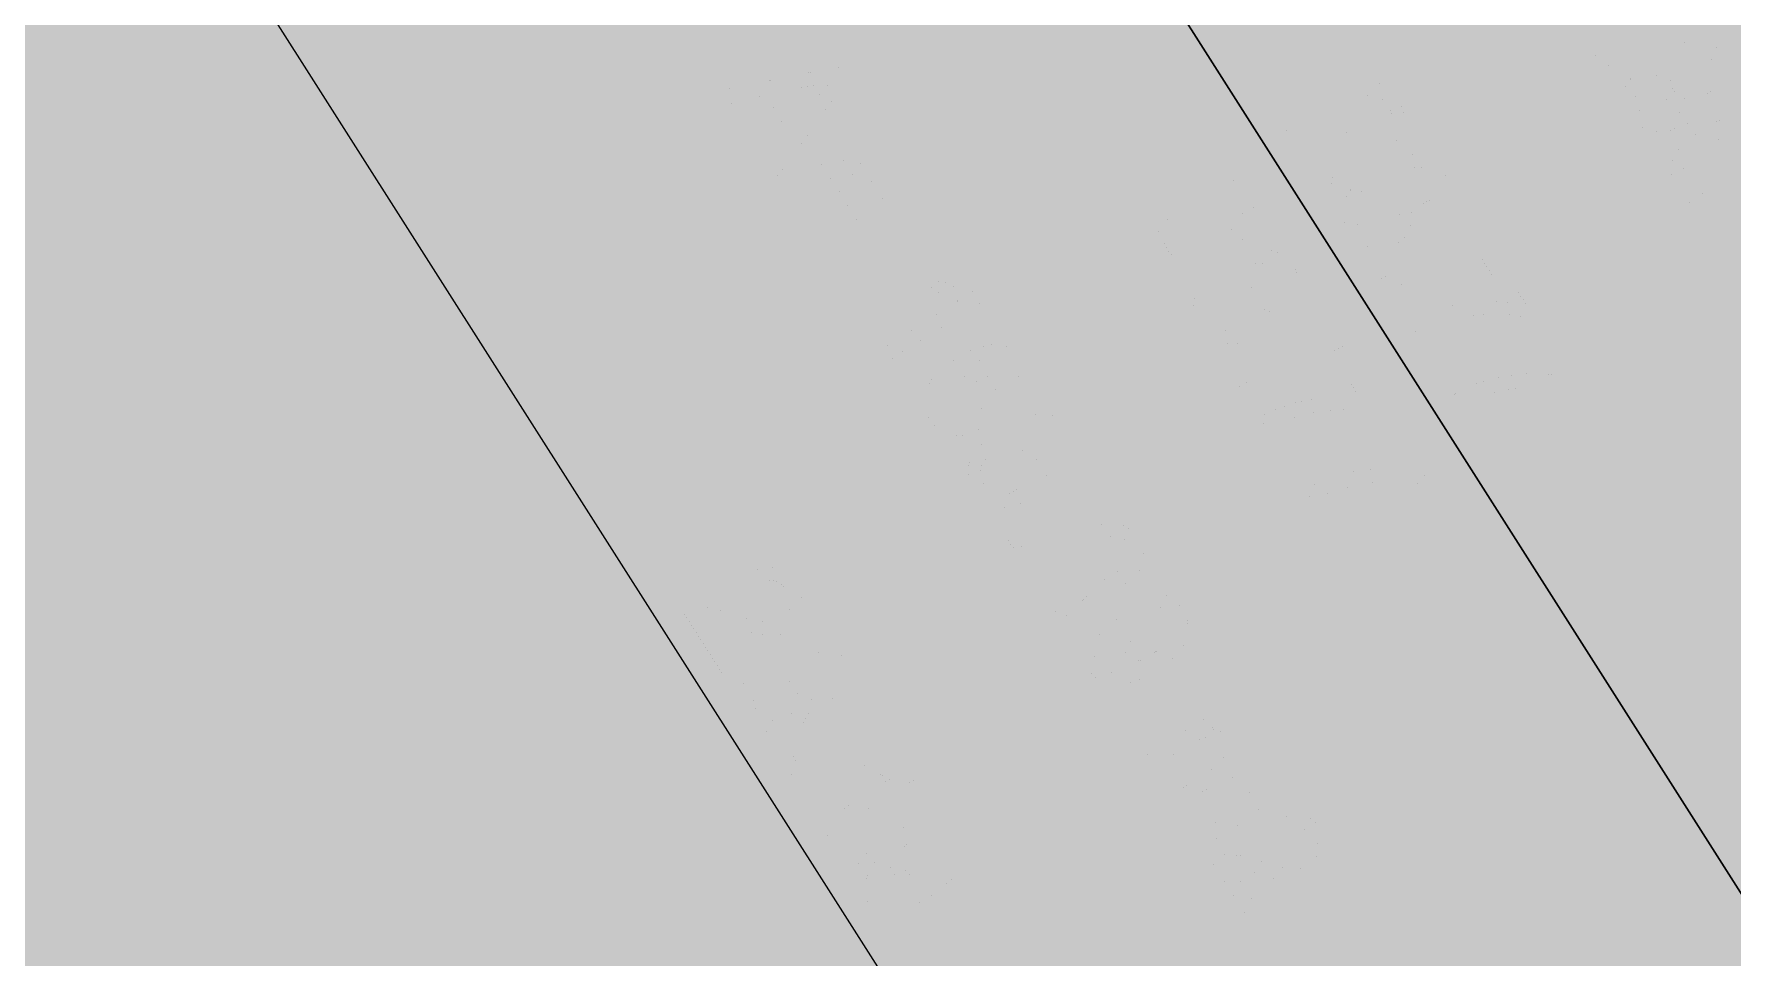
# Model space of a CAD drawing. Extents: x -5280327 to 29700, y -3925683 to 5564800.
# Drawn here: x 16920 to 17526, y 5149 to 5479 of the extents above; entities that cross this region are included whole.
import ezdxf

# ---------------------------------------------------------------- set-up
doc = ezdxf.new("R2010")
doc.units = 0
doc.linetypes.add('6', pattern=[2640.874023, 1320.437012, -1320.437012])
doc.layers.get('0').update_dxf_attribs({"linetype": 'CONTINUOUS'})
doc.layers.add('31_PREDIOS_TOTAL', color=7, linetype='CONTINUOUS')
doc.layers.add('LOTES', color=7, linetype='CONTINUOUS')

msp = doc.modelspace()

# ---------------------------------------------------------------- linework, layer by layer
at = {"color": 7, "linetype": '6', "const_width": 10343.08}
msp.add_lwpolyline([(0, 29405.62), (24528.32, 0)], dxfattribs=at)
msp.add_lwpolyline([(0, 29405.62), (24528.32, 0)], dxfattribs=at)
at = {"color": 7}
msp.add_polyline3d([(16936.71, 5592.63, 33030.86), (17424.44, 4826.66, 33030.86)], dxfattribs=at)
at = {"layer": '31_PREDIOS_TOTAL', "color": 7, "const_width": 0.00153}
for points in [[(17491.76, 5464.29), (17494.6, 5460.62), (17494.6, 5460.62), (17493.2, 5459.13), (17492.28, 5457.65), (17491.81, 5456.19), (17491.81, 5456.19), (17491.77, 5454.73), (17492.11, 5453.27), (17492.84, 5451.81), (17492.84, 5451.81), (17493.7, 5450.68), (17494.68, 5449.76), (17495.78, 5449.08), (17495.78, 5449.08), (17496.98, 5448.59), (17498.23, 5448.31), (17499.54, 5448.22), (17499.54, 5448.22), (17500.97, 5448.32), (17502.58, 5448.64), (17504.37, 5449.16), (17504.37, 5449.16), (17506.22, 5449.86), (17508, 5450.71), (17509.72, 5451.7), (17509.72, 5451.7), (17509.93, 5451.84), (17510.19, 5452.02), (17510.52, 5452.24), (17510.52, 5452.24), (17508.73, 5452.38), (17506.97, 5452.82), (17505.26, 5453.57), (17505.26, 5453.57), (17503.67, 5454.59), (17502.3, 5455.86), (17501.15, 5457.37), (17501.15, 5457.37), (17499.83, 5460.18), (17499.36, 5463.12), (17499.72, 5466.21), (17499.72, 5466.21), (17500.91, 5469.18), (17502.93, 5471.79), (17505.76, 5474.03), (17505.76, 5474.03), (17509.11, 5475.69), (17512.44, 5476.42), (17515.74, 5476.21), (17515.74, 5476.21), (17518.81, 5475.14), (17521.4, 5473.32), (17523.53, 5470.72), (17523.53, 5470.72), (17524.66, 5468.51), (17525.33, 5466.18), (17525.54, 5463.72), (17525.54, 5463.72), (17525.25, 5461.24), (17524.46, 5458.84), (17523.16, 5456.52), (17523.16, 5456.52), (17521.19, 5454.18), (17518.38, 5451.75), (17514.74, 5449.22), (17514.74, 5449.22), (17510.7, 5446.88), (17507.05, 5445.2), (17503.77, 5444.19), (17503.77, 5444.19), (17500.79, 5443.8), (17498.02, 5443.95), (17495.46, 5444.66), (17495.46, 5444.66), (17493.15, 5445.88), (17491.15, 5447.59), (17489.45, 5449.78), (17489.45, 5449.78), (17488.15, 5452.36), (17487.52, 5454.93), (17487.58, 5457.49), (17487.58, 5457.49), (17488.31, 5459.95), (17489.7, 5462.21), (17491.76, 5464.29)], [(17477.03, 5470.6), (17481.65, 5473.53), (17484.59, 5468.91), (17479.96, 5465.98), (17477.03, 5470.6)], [(17516.91, 5456.93), (17518.94, 5458.51), (17520.4, 5460.31), (17521.27, 5462.31), (17521.27, 5462.31), (17521.57, 5464.36), (17521.31, 5466.29), (17520.48, 5468.09), (17520.48, 5468.09), (17519.14, 5469.66), (17517.41, 5470.77), (17515.28, 5471.4), (17515.28, 5471.4), (17512.95, 5471.49), (17510.62, 5470.95), (17508.28, 5469.77), (17508.28, 5469.77), (17506.44, 5468.31), (17505.13, 5466.59), (17504.36, 5464.61), (17504.36, 5464.61), (17504.13, 5462.54), (17504.47, 5460.56), (17505.37, 5458.65), (17505.37, 5458.65), (17506.71, 5457.03), (17508.35, 5455.9), (17510.28, 5455.27), (17510.28, 5455.27), (17512.41, 5455.21), (17514.62, 5455.76), (17516.91, 5456.93)], [(17165.98, 5458.63), (17207.11, 5466.92), (17210.1, 5462.21), (17185.62, 5427.69), (17182.46, 5432.67), (17190.02, 5442.89), (17181.25, 5456.71), (17168.93, 5453.99), (17165.98, 5458.63)], [(17192.73, 5446.5), (17199.7, 5455.77), (17199.7, 5455.77), (17201.7, 5458.39), (17203.49, 5460.62), (17205.06, 5462.46), (17205.06, 5462.46), (17202.64, 5461.6), (17200.16, 5460.86), (17197.62, 5460.24), (17185.61, 5457.71)], [(17384.41, 5426.16), (17380.52, 5423.68), (17366.61, 5445.52), (17366.61, 5445.52), (17367.6, 5446.1), (17368.63, 5446.54), (17369.73, 5446.84), (17369.73, 5446.84), (17371.63, 5447.11), (17373.67, 5447.15), (17375.82, 5446.97), (17375.82, 5446.97), (17378.24, 5446.53), (17381.03, 5445.82), (17384.21, 5444.84), (17384.21, 5444.84), (17388.99, 5443.39), (17392.86, 5442.44), (17395.84, 5442.02), (17395.84, 5442.02), (17398.2, 5442.04), (17400.22, 5442.45), (17401.92, 5443.23), (17401.92, 5443.23), (17403.32, 5444.4), (17404.31, 5445.83), (17404.89, 5447.55), (17404.89, 5447.55), (17405.01, 5449.4), (17404.6, 5451.25), (17403.69, 5453.1), (17403.69, 5453.1), (17402.33, 5454.8), (17400.75, 5455.99), (17398.94, 5456.67), (17398.94, 5456.67), (17397, 5456.8), (17395, 5456.36), (17392.94, 5455.35), (17390.72, 5459.79), (17390.72, 5459.79), (17393.93, 5461.06), (17396.98, 5461.5), (17399.88, 5461.09), (17399.88, 5461.09), (17402.56, 5459.88), (17404.96, 5457.9), (17407.1, 5455.15), (17407.1, 5455.15), (17408.69, 5452.01), (17409.4, 5448.94), (17409.26, 5445.94), (17409.26, 5445.94), (17408.34, 5443.19), (17406.75, 5440.88), (17404.49, 5439.01), (17404.49, 5439.01), (17403.11, 5438.26), (17401.64, 5437.7), (17400.07, 5437.34), (17400.07, 5437.34), (17398.35, 5437.17), (17396.44, 5437.21), (17394.32, 5437.46), (17394.32, 5437.46), (17391.76, 5437.98), (17388.49, 5438.83), (17384.53, 5440.01), (17384.53, 5440.01), (17381.34, 5440.99), (17378.96, 5441.67), (17377.38, 5442.05), (17377.38, 5442.05), (17376.24, 5442.24), (17375.14, 5442.34), (17374.1, 5442.37), (17384.41, 5426.16)], [(17527.28, 5421.71), (17524.52, 5419.51), (17524.52, 5419.51), (17522.39, 5418.38), (17520.18, 5417.6), (17517.88, 5417.18), (17517.88, 5417.18), (17515.6, 5417.15), (17513.45, 5417.51), (17511.44, 5418.27), (17511.44, 5418.27), (17509.62, 5419.41), (17508.02, 5420.88), (17506.64, 5422.69), (17506.64, 5422.69), (17505.04, 5426.13), (17504.54, 5429.68), (17505.12, 5433.34), (17505.12, 5433.34), (17507.02, 5437.04), (17510.44, 5440.71), (17515.39, 5444.36), (17515.39, 5444.36), (17521.45, 5447.65), (17526.85, 5449.42)], [(17527.91, 5445.02), (17525.48, 5444.35), (17522.68, 5443.11), (17519.53, 5441.32), (17519.53, 5441.32), (17521.56, 5441.13), (17523.43, 5440.64), (17525.13, 5439.84), (17525.13, 5439.84), (17526.64, 5438.78)], [(17220.51, 5415.69), (17206.65, 5437.53), (17210.44, 5439.93), (17224.3, 5418.1), (17220.51, 5415.69)], [(17513.6, 5436.67), (17512.28, 5435.69), (17511.13, 5434.54), (17510.15, 5433.23), (17510.15, 5433.23), (17509.4, 5431.81), (17508.95, 5430.36), (17508.81, 5428.88), (17508.81, 5428.88), (17508.94, 5427.44), (17509.32, 5426.11), (17509.94, 5424.88), (17509.94, 5424.88), (17511.21, 5423.39), (17512.83, 5422.36), (17514.82, 5421.78), (17514.82, 5421.78), (17517.02, 5421.73), (17519.29, 5422.31), (17521.63, 5423.51), (17521.63, 5423.51), (17523.63, 5425.06), (17525.04, 5426.81), (17525.88, 5428.76), (17525.88, 5428.76), (17526.13, 5430.78), (17525.82, 5432.73), (17524.93, 5434.62), (17524.93, 5434.62), (17523.6, 5436.22), (17521.96, 5437.36), (17519.99, 5438.03), (17519.99, 5438.03), (17517.86, 5438.18), (17515.73, 5437.72), (17513.6, 5436.67)], [(17196.62, 5431.15), (17200.41, 5433.56), (17214.26, 5411.73), (17210.48, 5409.32)], [(17392.02, 5424.86), (17395.14, 5421.15), (17395.14, 5421.15), (17393.43, 5419.25), (17392.27, 5417.4), (17391.69, 5415.61), (17391.69, 5415.61), (17391.61, 5413.87), (17391.97, 5412.18), (17392.77, 5410.55), (17392.77, 5410.55), (17394.14, 5408.88), (17395.83, 5407.69), (17397.83, 5406.98), (17397.83, 5406.98), (17399.96, 5406.79), (17402.01, 5407.18), (17404, 5408.13), (17404, 5408.13), (17405.63, 5409.45), (17406.77, 5411.04), (17407.45, 5412.89), (17407.45, 5412.89), (17407.61, 5414.86), (17407.23, 5416.8), (17406.31, 5418.69), (17406.31, 5418.69), (17405.73, 5419.49), (17404.97, 5420.35), (17404.03, 5421.27), (17407.88, 5423.08), (17407.88, 5423.08), (17408.02, 5422.81), (17408.14, 5422.59), (17408.25, 5422.4), (17408.25, 5422.4), (17409.46, 5420.83), (17410.91, 5419.56), (17412.57, 5418.6), (17412.57, 5418.6), (17414.37, 5418.12), (17416.2, 5418.32), (17418.06, 5419.18), (17418.06, 5419.18), (17419.36, 5420.24), (17420.27, 5421.53), (17420.8, 5423.04), (17420.8, 5423.04), (17420.91, 5424.66), (17420.57, 5426.27), (17419.78, 5427.87), (17419.78, 5427.87), (17418.67, 5429.26), (17417.33, 5430.26), (17415.78, 5430.87), (17415.78, 5430.87), (17414.03, 5431.06), (17412.12, 5430.79), (17410.03, 5430.06), (17408.17, 5434.57), (17408.17, 5434.57), (17411.13, 5435.47), (17413.95, 5435.68), (17416.64, 5435.22), (17416.64, 5435.22), (17419.09, 5434.11), (17421.23, 5432.4), (17423.06, 5430.09), (17423.06, 5430.09), (17424.05, 5428.25), (17424.72, 5426.34), (17425.07, 5424.37), (17425.07, 5424.37), (17425.09, 5422.42), (17424.77, 5420.58), (17424.12, 5418.87), (17424.12, 5418.87), (17423.18, 5417.33), (17422.02, 5416.03), (17420.63, 5414.95), (17420.63, 5414.95), (17419.16, 5414.2), (17417.62, 5413.75), (17416, 5413.62), (17416, 5413.62), (17414.34, 5413.81), (17412.69, 5414.35), (17411.04, 5415.24), (17411.04, 5415.24), (17411.57, 5413.05), (17411.61, 5410.93), (17411.13, 5408.9), (17411.13, 5408.9), (17410.16, 5407.02), (17408.73, 5405.35), (17406.83, 5403.89), (17406.83, 5403.89), (17403.87, 5402.5), (17400.76, 5401.99), (17397.49, 5402.37), (17397.49, 5402.37), (17394.36, 5403.6), (17391.66, 5405.62), (17389.4, 5408.43), (17389.4, 5408.43), (17387.95, 5411.35), (17387.28, 5414.31), (17387.39, 5417.31), (17387.39, 5417.31), (17388.25, 5420.16), (17389.79, 5422.67), (17392.02, 5424.86)], [(17330.98, 5392.14), (17327.08, 5389.66), (17313.18, 5411.49), (17313.18, 5411.49), (17314.16, 5412.07), (17315.2, 5412.51), (17316.3, 5412.81), (17316.3, 5412.81), (17318.2, 5413.09), (17320.23, 5413.13), (17322.39, 5412.94), (17322.39, 5412.94), (17324.8, 5412.5), (17327.6, 5411.79), (17330.77, 5410.82), (17330.77, 5410.82), (17335.55, 5409.36), (17339.43, 5408.42), (17342.41, 5408), (17342.41, 5408), (17344.76, 5408.02), (17346.79, 5408.43), (17348.49, 5409.21), (17348.49, 5409.21), (17349.89, 5410.37), (17350.88, 5411.81), (17351.46, 5413.52), (17351.46, 5413.52), (17351.57, 5415.38), (17351.17, 5417.23), (17350.25, 5419.07), (17350.25, 5419.07), (17348.9, 5420.77), (17347.32, 5421.96), (17345.51, 5422.64), (17345.51, 5422.64), (17343.56, 5422.78), (17341.56, 5422.34), (17339.51, 5421.32), (17337.28, 5425.77), (17337.28, 5425.77), (17340.5, 5427.04), (17343.55, 5427.48), (17346.44, 5427.07), (17346.44, 5427.07), (17349.12, 5425.86), (17351.53, 5423.88), (17353.67, 5421.12), (17353.67, 5421.12), (17355.25, 5417.99), (17355.97, 5414.92), (17355.82, 5411.92), (17355.82, 5411.92), (17354.91, 5409.17), (17353.32, 5406.86), (17351.05, 5404.98), (17351.05, 5404.98), (17349.68, 5404.24), (17348.21, 5403.68), (17346.64, 5403.31), (17346.64, 5403.31), (17344.92, 5403.15), (17343, 5403.19), (17340.89, 5403.44), (17340.89, 5403.44), (17338.33, 5403.96), (17335.06, 5404.81), (17331.09, 5405.99), (17331.09, 5405.99), (17327.91, 5406.97), (17325.52, 5407.65), (17323.95, 5408.03), (17323.95, 5408.03), (17322.81, 5408.21), (17321.71, 5408.32), (17320.66, 5408.34), (17330.98, 5392.14)], [(17338.59, 5390.84), (17341.71, 5387.13), (17341.71, 5387.13), (17339.99, 5385.22), (17338.84, 5383.38), (17338.26, 5381.58), (17338.26, 5381.58), (17338.18, 5379.85), (17338.54, 5378.16), (17339.34, 5376.53), (17339.34, 5376.53), (17340.71, 5374.86), (17342.4, 5373.67), (17344.4, 5372.96), (17344.4, 5372.96), (17346.53, 5372.77), (17348.58, 5373.15), (17350.57, 5374.11), (17350.57, 5374.11), (17352.19, 5375.43), (17353.34, 5377.02), (17354.01, 5378.87), (17354.01, 5378.87), (17354.18, 5380.84), (17353.8, 5382.77), (17352.87, 5384.67), (17352.87, 5384.67), (17352.3, 5385.47), (17351.54, 5386.32), (17350.6, 5387.24), (17354.45, 5389.06), (17354.45, 5389.06), (17354.58, 5388.79), (17354.71, 5388.56), (17354.82, 5388.38), (17354.82, 5388.38), (17356.03, 5386.8), (17357.47, 5385.54), (17359.14, 5384.57), (17359.14, 5384.57), (17360.94, 5384.1), (17362.77, 5384.29), (17364.63, 5385.16), (17364.63, 5385.16), (17365.93, 5386.22), (17366.84, 5387.5), (17367.36, 5389.02), (17367.36, 5389.02), (17367.47, 5390.64), (17367.14, 5392.25), (17366.35, 5393.85), (17366.35, 5393.85), (17365.23, 5395.23), (17363.9, 5396.23), (17362.35, 5396.85), (17362.35, 5396.85), (17360.6, 5397.04), (17358.68, 5396.77), (17356.59, 5396.03), (17354.73, 5400.55), (17354.73, 5400.55), (17357.7, 5401.44), (17360.52, 5401.66), (17363.21, 5401.19), (17363.21, 5401.19), (17365.66, 5400.09), (17367.8, 5398.38), (17369.62, 5396.06), (17369.62, 5396.06), (17370.61, 5394.23), (17371.28, 5392.32), (17371.64, 5390.34), (17371.64, 5390.34), (17371.66, 5388.39), (17371.34, 5386.56), (17370.69, 5384.85), (17370.69, 5384.85), (17369.75, 5383.31), (17368.58, 5382), (17367.19, 5380.93), (17367.19, 5380.93), (17365.73, 5380.18), (17364.19, 5379.73), (17362.56, 5379.6), (17362.56, 5379.6), (17360.91, 5379.79), (17359.25, 5380.33), (17357.6, 5381.22), (17357.6, 5381.22), (17358.14, 5379.02), (17358.17, 5376.91), (17357.7, 5374.88), (17357.7, 5374.88), (17356.73, 5373), (17355.3, 5371.33), (17353.4, 5369.86), (17353.4, 5369.86), (17350.44, 5368.47), (17347.32, 5367.97), (17344.06, 5368.35), (17344.06, 5368.35), (17340.93, 5369.57), (17338.23, 5371.59), (17335.97, 5374.41), (17335.97, 5374.41), (17334.51, 5377.33), (17333.84, 5380.29), (17333.96, 5383.28), (17333.96, 5383.28), (17334.81, 5386.13), (17336.36, 5388.65), (17338.59, 5390.84)], [(17436.68, 5398.85), (17440.57, 5401.33), (17454.19, 5379.95), (17451.04, 5377.94), (17451.04, 5377.94), (17447.22, 5378.45), (17442.92, 5378.65), (17438.13, 5378.51), (17438.13, 5378.51), (17433.17, 5378.03), (17428.34, 5377.2), (17423.63, 5376.01), (17423.63, 5376.01), (17420.33, 5374.91), (17416.97, 5373.5), (17413.56, 5371.78), (17410.91, 5375.95), (17410.91, 5375.95), (17413.81, 5377.52), (17417.28, 5379.01), (17421.3, 5380.42), (17421.3, 5380.42), (17425.65, 5381.61), (17430.09, 5382.47), (17434.63, 5382.99), (17434.63, 5382.99), (17439.05, 5383.19), (17443.17, 5383.08), (17446.98, 5382.67), (17436.68, 5398.85)], [(17226.68, 5363), (17224.11, 5367.06), (17249.98, 5383.48), (17249.98, 5383.48), (17248.36, 5383.97), (17246.61, 5384.66), (17244.74, 5385.55), (17244.74, 5385.55), (17242.91, 5386.54), (17241.31, 5387.52), (17239.93, 5388.49), (17243.85, 5390.99), (17243.85, 5390.99), (17246.38, 5389.54), (17248.93, 5388.37), (17251.51, 5387.49), (17251.51, 5387.49), (17253.99, 5386.91), (17256.23, 5386.65), (17258.22, 5386.69), (17259.89, 5384.07), (17226.68, 5363)], [(17401.08, 5391.39), (17405.7, 5394.33), (17408.64, 5389.71), (17404.02, 5386.77), (17401.08, 5391.39)], [(17453.02, 5373.18), (17456.92, 5375.67), (17470.54, 5354.28), (17467.38, 5352.27), (17467.38, 5352.27), (17463.56, 5352.79), (17459.26, 5352.98), (17454.47, 5352.84), (17454.47, 5352.84), (17449.51, 5352.37), (17444.68, 5351.53), (17439.98, 5350.34), (17439.98, 5350.34), (17436.67, 5349.24), (17433.31, 5347.83), (17429.91, 5346.11), (17427.25, 5350.28), (17427.25, 5350.28), (17430.16, 5351.85), (17433.62, 5353.34), (17437.65, 5354.75), (17437.65, 5354.75), (17442, 5355.95), (17446.44, 5356.81), (17450.97, 5357.33), (17450.97, 5357.33), (17455.4, 5357.52), (17459.51, 5357.42), (17463.32, 5357), (17453.02, 5373.18)], [(17271.62, 5347.38), (17268.75, 5351.22), (17268.75, 5351.22), (17269.93, 5352.55), (17270.77, 5353.8), (17271.25, 5354.96), (17271.25, 5354.96), (17271.46, 5356.75), (17271.18, 5358.47), (17270.41, 5360.12), (17270.41, 5360.12), (17269.5, 5361.29), (17268.42, 5362.19), (17267.16, 5362.84), (17267.16, 5362.84), (17265.33, 5363.35), (17263.33, 5363.49), (17261.16, 5363.27), (17261.16, 5363.27), (17258.72, 5362.59), (17255.93, 5361.36), (17252.78, 5359.57), (17252.78, 5359.57), (17254.81, 5359.38), (17256.68, 5358.89), (17258.38, 5358.09), (17258.38, 5358.09), (17259.89, 5357.03), (17261.19, 5355.78), (17262.28, 5354.33), (17262.28, 5354.33), (17263.58, 5351.55), (17264.05, 5348.61), (17263.68, 5345.52), (17263.68, 5345.52), (17262.5, 5342.55), (17260.53, 5339.96), (17257.76, 5337.76), (17257.76, 5337.76), (17255.64, 5336.63), (17253.43, 5335.85), (17251.13, 5335.43), (17251.13, 5335.43), (17248.85, 5335.4), (17246.7, 5335.76), (17244.69, 5336.52), (17244.69, 5336.52), (17242.87, 5337.65), (17241.27, 5339.13), (17239.89, 5340.94), (17239.89, 5340.94), (17238.29, 5344.38), (17237.78, 5347.93), (17238.37, 5351.59), (17238.37, 5351.59), (17240.27, 5355.29), (17243.69, 5358.96), (17248.64, 5362.6), (17248.64, 5362.6), (17254.7, 5365.9), (17260.1, 5367.67), (17264.83, 5367.91), (17264.83, 5367.91), (17268.39, 5366.95), (17271.42, 5364.98), (17273.9, 5361.99), (17273.9, 5361.99), (17275.21, 5359.39), (17275.83, 5356.8), (17275.77, 5354.21), (17275.77, 5354.21), (17275.04, 5351.73), (17273.66, 5349.45), (17271.62, 5347.38)], [(17383.24, 5364.83), (17387.14, 5367.31), (17400.76, 5345.92), (17397.6, 5343.92), (17397.6, 5343.92), (17393.78, 5344.43), (17389.48, 5344.62), (17384.7, 5344.49), (17384.7, 5344.49), (17379.74, 5344.01), (17374.9, 5343.18), (17370.2, 5341.99), (17370.2, 5341.99), (17366.89, 5340.88), (17363.54, 5339.47), (17360.13, 5337.76), (17357.47, 5341.93), (17357.47, 5341.93), (17360.38, 5343.5), (17363.85, 5344.99), (17367.87, 5346.39), (17367.87, 5346.39), (17372.22, 5347.59), (17376.66, 5348.45), (17381.19, 5348.97), (17381.19, 5348.97), (17385.62, 5349.17), (17389.74, 5349.06), (17393.55, 5348.65), (17383.24, 5364.83)], [(17347.65, 5357.36), (17352.27, 5360.31), (17355.21, 5355.69), (17350.59, 5352.74), (17347.65, 5357.36)], [(17246.85, 5354.91), (17245.53, 5353.94), (17244.38, 5352.79), (17243.4, 5351.47), (17243.4, 5351.47), (17242.65, 5350.05), (17242.2, 5348.6), (17242.06, 5347.13), (17242.06, 5347.13), (17242.19, 5345.69), (17242.57, 5344.36), (17243.19, 5343.13), (17243.19, 5343.13), (17244.46, 5341.64), (17246.08, 5340.61), (17248.07, 5340.03), (17248.07, 5340.03), (17250.27, 5339.98), (17252.54, 5340.56), (17254.88, 5341.76), (17254.88, 5341.76), (17256.88, 5343.31), (17258.29, 5345.06), (17259.12, 5347.01), (17259.12, 5347.01), (17259.38, 5349.03), (17259.07, 5350.98), (17258.18, 5352.87), (17258.18, 5352.87), (17256.85, 5354.47), (17255.21, 5355.61), (17253.24, 5356.28), (17253.24, 5356.28), (17251.11, 5356.42), (17248.98, 5355.97), (17246.85, 5354.91)], [(17258.33, 5332.43), (17261.45, 5328.71), (17261.45, 5328.71), (17259.73, 5326.81), (17258.58, 5324.97), (17257.99, 5323.18), (17257.99, 5323.18), (17257.91, 5321.44), (17258.27, 5319.75), (17259.07, 5318.12), (17259.07, 5318.12), (17260.44, 5316.44), (17262.12, 5315.25), (17264.12, 5314.54), (17264.12, 5314.54), (17266.25, 5314.35), (17268.3, 5314.73), (17270.29, 5315.68), (17270.29, 5315.68), (17271.92, 5317), (17273.07, 5318.59), (17273.74, 5320.44), (17273.74, 5320.44), (17273.91, 5322.41), (17273.53, 5324.34), (17272.61, 5326.24), (17272.61, 5326.24), (17272.03, 5327.04), (17271.28, 5327.9), (17270.34, 5328.82), (17274.19, 5330.63), (17274.19, 5330.63), (17274.33, 5330.36), (17274.45, 5330.13), (17274.56, 5329.94), (17274.56, 5329.94), (17275.77, 5328.37), (17277.21, 5327.1), (17278.88, 5326.13), (17278.88, 5326.13), (17280.68, 5325.66), (17282.51, 5325.85), (17284.37, 5326.71), (17284.37, 5326.71), (17285.67, 5327.77), (17286.58, 5329.05), (17287.11, 5330.57), (17287.11, 5330.57), (17287.22, 5332.19), (17286.88, 5333.8), (17286.1, 5335.4), (17286.1, 5335.4), (17284.99, 5336.79), (17283.65, 5337.79), (17282.1, 5338.4), (17282.1, 5338.4), (17280.36, 5338.59), (17278.44, 5338.33), (17276.35, 5337.6), (17274.49, 5342.12), (17274.49, 5342.12), (17277.46, 5343.01), (17280.28, 5343.22), (17282.97, 5342.75), (17282.97, 5342.75), (17285.42, 5341.64), (17287.56, 5339.92), (17289.38, 5337.61), (17289.38, 5337.61), (17290.36, 5335.77), (17291.03, 5333.86), (17291.38, 5331.89), (17291.38, 5331.89), (17291.4, 5329.94), (17291.08, 5328.1), (17290.42, 5326.39), (17290.42, 5326.39), (17289.48, 5324.85), (17288.32, 5323.55), (17286.93, 5322.48), (17286.93, 5322.48), (17285.46, 5321.73), (17283.92, 5321.28), (17282.29, 5321.15), (17282.29, 5321.15), (17280.64, 5321.35), (17278.98, 5321.89), (17277.34, 5322.78), (17277.34, 5322.78), (17277.87, 5320.58), (17277.9, 5318.47), (17277.42, 5316.44), (17277.42, 5316.44), (17276.45, 5314.56), (17275.02, 5312.89), (17273.12, 5311.43), (17273.12, 5311.43), (17270.15, 5310.04), (17267.04, 5309.54), (17263.77, 5309.93), (17263.77, 5309.93), (17260.64, 5311.16), (17257.95, 5313.18), (17255.69, 5316), (17255.69, 5316), (17254.24, 5318.93), (17253.58, 5321.88), (17253.7, 5324.88), (17253.7, 5324.88), (17254.55, 5327.73), (17256.1, 5330.24), (17258.33, 5332.43)], [(17399.59, 5339.16), (17403.49, 5341.64), (17417.1, 5320.26), (17413.95, 5318.25), (17413.95, 5318.25), (17410.13, 5318.76), (17405.83, 5318.95), (17401.04, 5318.82), (17401.04, 5318.82), (17396.08, 5318.34), (17391.25, 5317.51), (17386.54, 5316.32), (17386.54, 5316.32), (17383.24, 5315.22), (17379.88, 5313.81), (17376.47, 5312.09), (17373.82, 5316.26), (17373.82, 5316.26), (17376.73, 5317.83), (17380.19, 5319.32), (17384.21, 5320.73), (17384.21, 5320.73), (17388.56, 5321.92), (17393, 5322.78), (17397.54, 5323.3), (17397.54, 5323.3), (17401.96, 5323.5), (17406.08, 5323.39), (17409.89, 5322.98), (17399.59, 5339.16)], [(17267.34, 5298.94), (17271.97, 5301.88), (17274.9, 5297.25), (17270.28, 5294.32), (17267.34, 5298.94)], [(17295.94, 5293.52), (17295.94, 5293.52), (17295.67, 5295.51), (17295.76, 5297.31), (17296.2, 5298.94), (17296.2, 5298.94), (17296.99, 5300.39), (17298.1, 5301.66), (17299.54, 5302.76), (17299.54, 5302.76), (17302, 5303.92), (17304.57, 5304.34), (17307.25, 5304.02), (17307.25, 5304.02), (17309.83, 5302.97), (17312.11, 5301.19), (17314.09, 5298.68), (17314.09, 5298.68), (17315.52, 5295.8), (17316.16, 5292.95), (17316, 5290.11), (17316, 5290.11), (17315.13, 5287.51), (17313.65, 5285.33), (17311.55, 5283.59), (17311.55, 5283.59), (17310, 5282.79), (17308.41, 5282.34), (17306.78, 5282.25), (17306.78, 5282.25), (17305.13, 5282.53), (17303.48, 5283.2), (17301.83, 5284.25), (17301.83, 5284.25), (17302.22, 5281.87), (17302.13, 5279.65), (17301.57, 5277.58), (17301.57, 5277.58), (17300.56, 5275.7), (17299.13, 5274.05), (17297.3, 5272.64), (17297.3, 5272.64), (17294.41, 5271.27), (17291.4, 5270.77), (17288.27, 5271.12), (17288.27, 5271.12), (17285.26, 5272.31), (17282.63, 5274.33), (17280.37, 5277.18), (17280.37, 5277.18), (17278.75, 5280.43), (17278.05, 5283.68), (17278.25, 5286.91), (17278.25, 5286.91), (17279.29, 5289.91), (17281.06, 5292.44), (17283.58, 5294.5), (17283.58, 5294.5), (17285.73, 5295.61), (17287.88, 5296.21), (17290.02, 5296.29), (17290.02, 5296.29), (17292.11, 5295.87), (17294.08, 5294.95), (17295.94, 5293.52)], [(17302.31, 5298.7), (17300.94, 5297.6), (17299.99, 5296.28), (17299.43, 5294.75), (17299.43, 5294.75), (17299.31, 5293.12), (17299.64, 5291.5), (17300.43, 5289.88), (17300.43, 5289.88), (17301.53, 5288.52), (17302.84, 5287.55), (17304.35, 5286.98), (17304.35, 5286.98), (17305.94, 5286.81), (17307.46, 5287.08), (17308.92, 5287.77), (17308.92, 5287.77), (17310.23, 5288.84), (17311.15, 5290.15), (17311.7, 5291.7), (17311.7, 5291.7), (17311.84, 5293.35), (17311.53, 5294.96), (17310.78, 5296.51), (17310.78, 5296.51), (17309.69, 5297.87), (17308.38, 5298.84), (17306.84, 5299.43), (17306.84, 5299.43), (17305.25, 5299.61), (17303.73, 5299.36), (17302.31, 5298.7)], [(17169.61, 5253.07), (17165.71, 5250.59), (17151.81, 5272.42), (17151.81, 5272.42), (17152.79, 5273), (17153.83, 5273.44), (17154.93, 5273.74), (17154.93, 5273.74), (17156.83, 5274.02), (17158.86, 5274.06), (17161.02, 5273.87), (17161.02, 5273.87), (17163.44, 5273.43), (17166.23, 5272.72), (17169.4, 5271.75), (17169.4, 5271.75), (17174.18, 5270.29), (17178.06, 5269.35), (17181.04, 5268.93), (17181.04, 5268.93), (17183.4, 5268.95), (17185.42, 5269.35), (17187.12, 5270.14), (17187.12, 5270.14), (17188.52, 5271.3), (17189.51, 5272.74), (17190.09, 5274.45), (17190.09, 5274.45), (17190.21, 5276.31), (17189.8, 5278.16), (17188.88, 5280), (17188.88, 5280), (17187.53, 5281.7), (17185.95, 5282.89), (17184.14, 5283.57), (17184.14, 5283.57), (17182.2, 5283.71), (17180.2, 5283.27), (17178.14, 5282.25), (17175.91, 5286.7), (17175.91, 5286.7), (17179.13, 5287.97), (17182.18, 5288.4), (17185.08, 5288), (17185.08, 5288), (17187.76, 5286.79), (17190.16, 5284.81), (17192.3, 5282.05), (17192.3, 5282.05), (17193.88, 5278.92), (17194.6, 5275.85), (17194.46, 5272.85), (17194.46, 5272.85), (17193.54, 5270.1), (17191.95, 5267.79), (17189.69, 5265.91), (17189.69, 5265.91), (17188.31, 5265.17), (17186.84, 5264.61), (17185.27, 5264.24), (17185.27, 5264.24), (17183.55, 5264.07), (17181.63, 5264.12), (17179.52, 5264.37), (17179.52, 5264.37), (17176.96, 5264.89), (17173.69, 5265.74), (17169.73, 5266.92), (17169.73, 5266.92), (17166.54, 5267.9), (17164.16, 5268.58), (17162.58, 5268.96), (17162.58, 5268.96), (17161.44, 5269.14), (17160.34, 5269.25), (17159.3, 5269.27), (17169.61, 5253.07)], [(17286.21, 5290.31), (17285.12, 5289.5), (17284.17, 5288.51), (17283.37, 5287.36), (17283.37, 5287.36), (17282.77, 5286.08), (17282.45, 5284.74), (17282.41, 5283.31), (17282.41, 5283.31), (17282.62, 5281.89), (17283.06, 5280.54), (17283.73, 5279.25), (17283.73, 5279.25), (17285.1, 5277.56), (17286.74, 5276.35), (17288.66, 5275.64), (17288.66, 5275.64), (17290.68, 5275.45), (17292.67, 5275.82), (17294.62, 5276.76), (17294.62, 5276.76), (17296.32, 5278.15), (17297.53, 5279.82), (17298.23, 5281.79), (17298.23, 5281.79), (17298.4, 5283.88), (17298, 5285.91), (17297.05, 5287.89), (17297.05, 5287.89), (17295.69, 5289.56), (17294.06, 5290.74), (17292.14, 5291.44), (17292.14, 5291.44), (17290.11, 5291.61), (17288.13, 5291.24), (17286.21, 5290.31)], [(17298.38, 5266.94), (17301.22, 5263.27), (17301.22, 5263.27), (17299.83, 5261.78), (17298.9, 5260.3), (17298.43, 5258.84), (17298.43, 5258.84), (17298.39, 5257.38), (17298.74, 5255.92), (17299.47, 5254.46), (17299.47, 5254.46), (17300.32, 5253.33), (17301.3, 5252.41), (17302.41, 5251.73), (17302.41, 5251.73), (17303.61, 5251.25), (17304.86, 5250.96), (17306.17, 5250.87), (17306.17, 5250.87), (17307.59, 5250.97), (17309.2, 5251.29), (17310.99, 5251.81), (17310.99, 5251.81), (17312.84, 5252.51), (17314.63, 5253.36), (17316.34, 5254.35), (17316.34, 5254.35), (17316.55, 5254.49), (17316.82, 5254.67), (17317.14, 5254.89), (17317.14, 5254.89), (17315.35, 5255.03), (17313.6, 5255.47), (17311.88, 5256.22), (17311.88, 5256.22), (17310.29, 5257.24), (17308.93, 5258.51), (17307.78, 5260.02), (17307.78, 5260.02), (17306.46, 5262.83), (17305.98, 5265.77), (17306.34, 5268.86), (17306.34, 5268.86), (17307.54, 5271.83), (17309.55, 5274.44), (17312.39, 5276.68), (17312.39, 5276.68), (17315.73, 5278.34), (17319.06, 5279.07), (17322.37, 5278.86), (17322.37, 5278.86), (17325.43, 5277.79), (17328.03, 5275.97), (17330.15, 5273.37), (17330.15, 5273.37), (17331.29, 5271.16), (17331.96, 5268.83), (17332.16, 5266.37), (17332.16, 5266.37), (17331.88, 5263.89), (17331.09, 5261.49), (17329.79, 5259.17), (17329.79, 5259.17), (17327.81, 5256.83), (17325.01, 5254.4), (17321.36, 5251.87), (17321.36, 5251.87), (17317.33, 5249.53), (17313.67, 5247.85), (17310.4, 5246.84), (17310.4, 5246.84), (17307.42, 5246.45), (17304.64, 5246.6), (17302.08, 5247.31), (17302.08, 5247.31), (17299.77, 5248.53), (17297.77, 5250.24), (17296.07, 5252.43), (17296.07, 5252.43), (17294.77, 5255.02), (17294.15, 5257.58), (17294.2, 5260.14), (17294.2, 5260.14), (17294.93, 5262.6), (17296.33, 5264.86), (17298.38, 5266.94)], [(17323.53, 5259.58), (17325.57, 5261.16), (17327.03, 5262.96), (17327.9, 5264.96), (17327.9, 5264.96), (17328.2, 5267.01), (17327.93, 5268.94), (17327.11, 5270.74), (17327.11, 5270.74), (17325.77, 5272.31), (17324.03, 5273.42), (17321.91, 5274.05), (17321.91, 5274.05), (17319.58, 5274.14), (17317.24, 5273.6), (17314.9, 5272.42), (17314.9, 5272.42), (17313.06, 5270.96), (17311.76, 5269.24), (17310.98, 5267.26), (17310.98, 5267.26), (17310.75, 5265.19), (17311.09, 5263.21), (17311.99, 5261.3), (17311.99, 5261.3), (17313.33, 5259.68), (17314.97, 5258.55), (17316.91, 5257.92), (17316.91, 5257.92), (17319.03, 5257.86), (17321.24, 5258.41), (17323.53, 5259.58)], [(17177.22, 5251.77), (17180.34, 5248.06), (17180.34, 5248.06), (17178.62, 5246.15), (17177.47, 5244.31), (17176.89, 5242.51), (17176.89, 5242.51), (17176.81, 5240.78), (17177.17, 5239.09), (17177.97, 5237.46), (17177.97, 5237.46), (17179.34, 5235.79), (17181.03, 5234.6), (17183.03, 5233.88), (17183.03, 5233.88), (17185.16, 5233.7), (17187.21, 5234.08), (17189.2, 5235.04), (17189.2, 5235.04), (17190.83, 5236.36), (17191.97, 5237.95), (17192.65, 5239.8), (17192.65, 5239.8), (17192.81, 5241.77), (17192.43, 5243.7), (17191.5, 5245.6), (17191.5, 5245.6), (17190.93, 5246.4), (17190.17, 5247.25), (17189.23, 5248.17), (17193.08, 5249.99), (17193.08, 5249.99), (17193.21, 5249.72), (17193.34, 5249.49), (17193.45, 5249.31), (17193.45, 5249.31), (17194.66, 5247.73), (17196.1, 5246.47), (17197.77, 5245.5), (17197.77, 5245.5), (17199.57, 5245.03), (17201.4, 5245.22), (17203.26, 5246.09), (17203.26, 5246.09), (17204.56, 5247.15), (17205.47, 5248.43), (17206, 5249.95), (17206, 5249.95), (17206.11, 5251.57), (17205.77, 5253.18), (17204.98, 5254.78), (17204.98, 5254.78), (17203.86, 5256.16), (17202.53, 5257.16), (17200.98, 5257.78), (17200.98, 5257.78), (17199.23, 5257.97), (17197.32, 5257.7), (17195.23, 5256.96), (17193.36, 5261.48), (17193.36, 5261.48), (17196.33, 5262.37), (17199.15, 5262.59), (17201.84, 5262.12), (17201.84, 5262.12), (17204.29, 5261.02), (17206.43, 5259.31), (17208.26, 5256.99), (17208.26, 5256.99), (17209.24, 5255.16), (17209.91, 5253.25), (17210.27, 5251.27), (17210.27, 5251.27), (17210.29, 5249.32), (17209.97, 5247.49), (17209.32, 5245.78), (17209.32, 5245.78), (17208.38, 5244.24), (17207.22, 5242.93), (17205.83, 5241.86), (17205.83, 5241.86), (17204.36, 5241.1), (17202.82, 5240.66), (17201.2, 5240.53), (17201.2, 5240.53), (17199.54, 5240.72), (17197.88, 5241.26), (17196.23, 5242.15), (17196.23, 5242.15), (17196.77, 5239.95), (17196.8, 5237.84), (17196.33, 5235.81), (17196.33, 5235.81), (17195.36, 5233.93), (17193.93, 5232.26), (17192.03, 5230.79), (17192.03, 5230.79), (17189.07, 5229.4), (17185.96, 5228.9), (17182.69, 5229.28), (17182.69, 5229.28), (17179.56, 5230.5), (17176.86, 5232.52), (17174.6, 5235.34), (17174.6, 5235.34), (17173.15, 5238.26), (17172.48, 5241.22), (17172.59, 5244.21), (17172.59, 5244.21), (17173.44, 5247.06), (17174.99, 5249.58), (17177.22, 5251.77)], [(17316.78, 5221.06), (17340.74, 5236.26), (17343.04, 5232.63), (17339.68, 5230.5), (17339.68, 5230.5), (17341.31, 5230.36), (17342.88, 5229.96), (17344.41, 5229.29), (17344.41, 5229.29), (17345.84, 5228.37), (17347.1, 5227.17), (17348.19, 5225.71), (17348.19, 5225.71), (17349.13, 5223.97), (17349.68, 5222.28), (17349.86, 5220.65), (17349.86, 5220.65), (17349.67, 5219.09), (17349.15, 5217.64), (17348.29, 5216.28), (17348.29, 5216.28), (17351.95, 5215.68), (17354.91, 5214.1), (17357.18, 5211.55), (17357.18, 5211.55), (17358.36, 5209.21), (17358.86, 5206.97), (17358.69, 5204.81), (17358.69, 5204.81), (17357.81, 5202.76), (17356.19, 5200.84), (17353.83, 5199.04), (17337.38, 5188.6), (17334.82, 5192.64), (17349.91, 5202.22), (17349.91, 5202.22), (17351.36, 5203.19), (17352.44, 5204.07), (17353.17, 5204.84), (17353.17, 5204.84), (17353.62, 5205.59), (17353.9, 5206.44), (17353.98, 5207.36), (17353.98, 5207.36), (17353.88, 5208.33), (17353.59, 5209.28), (17353.09, 5210.21), (17353.09, 5210.21), (17351.9, 5211.69), (17350.45, 5212.73), (17348.75, 5213.34), (17348.75, 5213.34), (17346.82, 5213.42), (17344.67, 5212.84), (17342.31, 5211.6), (17328.39, 5202.76), (17325.82, 5206.82), (17341.38, 5216.7), (17341.38, 5216.7), (17342.96, 5217.86), (17344.11, 5219.05), (17344.81, 5220.27), (17344.81, 5220.27), (17345.05, 5221.55), (17344.82, 5222.92), (17344.1, 5224.38), (17344.1, 5224.38), (17343.29, 5225.43), (17342.32, 5226.3), (17341.19, 5226.98), (17341.19, 5226.98), (17339.93, 5227.42), (17338.61, 5227.56), (17337.21, 5227.41), (17337.21, 5227.41), (17335.65, 5226.93), (17333.84, 5226.09), (17331.79, 5224.89), (17319.36, 5217), (17316.78, 5221.06)], [(17186.28, 5218.29), (17190.9, 5221.24), (17193.84, 5216.62), (17189.22, 5213.67), (17186.28, 5218.29)], [(17202.72, 5192.47), (17200.14, 5196.52), (17225.99, 5212.98), (17225.99, 5212.98), (17224.37, 5213.47), (17222.62, 5214.16), (17220.75, 5215.05), (17220.75, 5215.05), (17218.92, 5216.03), (17217.31, 5217.01), (17215.93, 5217.98), (17219.85, 5220.48), (17219.85, 5220.48), (17222.38, 5219.03), (17224.93, 5217.87), (17227.52, 5217), (17227.52, 5217), (17229.99, 5216.42), (17232.23, 5216.16), (17234.23, 5216.2), (17235.89, 5213.59), (17202.72, 5192.47)], [(17217.36, 5186.34), (17220.21, 5182.67), (17220.21, 5182.67), (17218.82, 5181.18), (17217.89, 5179.7), (17217.42, 5178.23), (17217.42, 5178.23), (17217.38, 5176.78), (17217.73, 5175.32), (17218.46, 5173.86), (17218.46, 5173.86), (17219.32, 5172.73), (17220.3, 5171.82), (17221.41, 5171.13), (17221.41, 5171.13), (17222.61, 5170.65), (17223.86, 5170.37), (17225.17, 5170.27), (17225.17, 5170.27), (17226.59, 5170.38), (17228.2, 5170.7), (17229.99, 5171.23), (17229.99, 5171.23), (17231.84, 5171.93), (17233.62, 5172.78), (17235.34, 5173.77), (17235.34, 5173.77), (17235.55, 5173.91), (17235.81, 5174.09), (17236.14, 5174.31), (17236.14, 5174.31), (17234.35, 5174.45), (17232.59, 5174.89), (17230.88, 5175.64), (17230.88, 5175.64), (17229.29, 5176.65), (17227.92, 5177.92), (17226.76, 5179.43), (17226.76, 5179.43), (17225.44, 5182.24), (17224.96, 5185.18), (17225.32, 5188.27), (17225.32, 5188.27), (17226.51, 5191.24), (17228.52, 5193.85), (17231.35, 5196.1), (17231.35, 5196.1), (17234.7, 5197.76), (17238.02, 5198.49), (17241.33, 5198.29), (17241.33, 5198.29), (17244.4, 5197.23), (17246.99, 5195.4), (17249.12, 5192.81), (17249.12, 5192.81), (17250.26, 5190.6), (17250.93, 5188.27), (17251.14, 5185.82), (17251.14, 5185.82), (17250.86, 5183.34), (17250.07, 5180.94), (17248.78, 5178.61), (17248.78, 5178.61), (17246.81, 5176.27), (17244, 5173.84), (17240.36, 5171.3), (17240.36, 5171.3), (17236.33, 5168.95), (17232.68, 5167.27), (17229.4, 5166.26), (17229.4, 5166.26), (17226.42, 5165.86), (17223.65, 5166.01), (17221.09, 5166.71), (17221.09, 5166.71), (17218.78, 5167.93), (17216.77, 5169.64), (17215.07, 5171.83), (17215.07, 5171.83), (17213.77, 5174.41), (17213.14, 5176.97), (17213.19, 5179.53), (17213.19, 5179.53), (17213.92, 5181.99), (17215.31, 5184.26), (17217.36, 5186.34)], [(17357.94, 5164.84), (17354.03, 5162.37), (17340.16, 5184.22), (17340.16, 5184.22), (17341.15, 5184.8), (17342.19, 5185.24), (17343.28, 5185.54), (17343.28, 5185.54), (17345.19, 5185.81), (17347.22, 5185.85), (17349.38, 5185.66), (17349.38, 5185.66), (17351.79, 5185.22), (17354.58, 5184.5), (17357.76, 5183.53), (17357.76, 5183.53), (17362.53, 5182.06), (17366.41, 5181.11), (17369.38, 5180.69), (17369.38, 5180.69), (17371.74, 5180.71), (17373.77, 5181.11), (17375.47, 5181.89), (17375.47, 5181.89), (17376.87, 5183.05), (17377.86, 5184.49), (17378.45, 5186.2), (17378.45, 5186.2), (17378.56, 5188.05), (17378.16, 5189.9), (17377.25, 5191.75), (17377.25, 5191.75), (17375.89, 5193.45), (17374.31, 5194.64), (17372.51, 5195.33), (17372.51, 5195.33), (17370.56, 5195.47), (17368.56, 5195.03), (17366.51, 5194.02), (17364.29, 5198.46), (17364.29, 5198.46), (17367.5, 5199.73), (17370.56, 5200.16), (17373.45, 5199.75), (17373.45, 5199.75), (17376.13, 5198.54), (17378.53, 5196.55), (17380.67, 5193.8), (17380.67, 5193.8), (17382.25, 5190.66), (17382.96, 5187.59), (17382.81, 5184.59), (17382.81, 5184.59), (17381.89, 5181.84), (17380.29, 5179.53), (17378.03, 5177.66), (17378.03, 5177.66), (17376.65, 5176.92), (17375.18, 5176.36), (17373.61, 5176), (17373.61, 5176), (17371.89, 5175.83), (17369.97, 5175.87), (17367.86, 5176.13), (17367.86, 5176.13), (17365.3, 5176.65), (17362.04, 5177.51), (17358.07, 5178.69), (17358.07, 5178.69), (17354.88, 5179.68), (17352.5, 5180.36), (17350.93, 5180.74), (17350.93, 5180.74), (17349.79, 5180.93), (17348.69, 5181.04), (17347.64, 5181.06), (17357.94, 5164.84)], [(17242.52, 5179.01), (17244.56, 5180.6), (17246.01, 5182.4), (17246.88, 5184.4), (17246.88, 5184.4), (17247.18, 5186.45), (17246.91, 5188.38), (17246.08, 5190.18), (17246.08, 5190.18), (17244.74, 5191.75), (17243, 5192.85), (17240.87, 5193.48), (17240.87, 5193.48), (17238.55, 5193.57), (17236.21, 5193.02), (17233.87, 5191.84), (17233.87, 5191.84), (17232.04, 5190.38), (17230.73, 5188.65), (17229.96, 5186.68), (17229.96, 5186.68), (17229.73, 5184.61), (17230.07, 5182.62), (17230.98, 5180.72), (17230.98, 5180.72), (17232.32, 5179.09), (17233.96, 5177.97), (17235.9, 5177.35), (17235.9, 5177.35), (17238.02, 5177.28), (17240.23, 5177.84), (17242.52, 5179.01)]]:
    msp.add_lwpolyline(points, dxfattribs=at)
at = {"layer": 'LOTES', "color": 7}
for points in [[(17350.48, 5963.67), (17311.34, 5926.8), (17145.36, 5775.38), (17645.39, 4990.1), (17866.34, 5153.53), (17350.48, 5963.67)], [(17145.36, 5775.38), (16964.45, 5610.34), (16936.71, 5592.63), (17424.44, 4826.66), (17645.39, 4990.1), (17145.36, 5775.38)]]:
    msp.add_lwpolyline(points, dxfattribs=at)
for points in [[(17145.36, 5775.38, 33030.86), (17645.39, 4990.1, 33030.86), (17866.34, 5153.53, 33030.86), (17350.48, 5963.67, 33030.86)], [(16936.71, 5592.63, 33030.86), (17424.44, 4826.66, 33030.86), (17645.39, 4990.1, 33030.86), (17145.36, 5775.38, 33030.86)], [(17145.36, 5775.38, 66061.73), (17645.39, 4990.1, 66061.73)], [(16936.71, 5592.63, 66061.73), (17424.44, 4826.66, 66061.73)], [(16936.71, 5592.63, 66061.73), (17424.44, 4826.66, 66061.73)]]:
    msp.add_polyline3d(points, dxfattribs=at)

doc.saveas('drawing.dxf')
